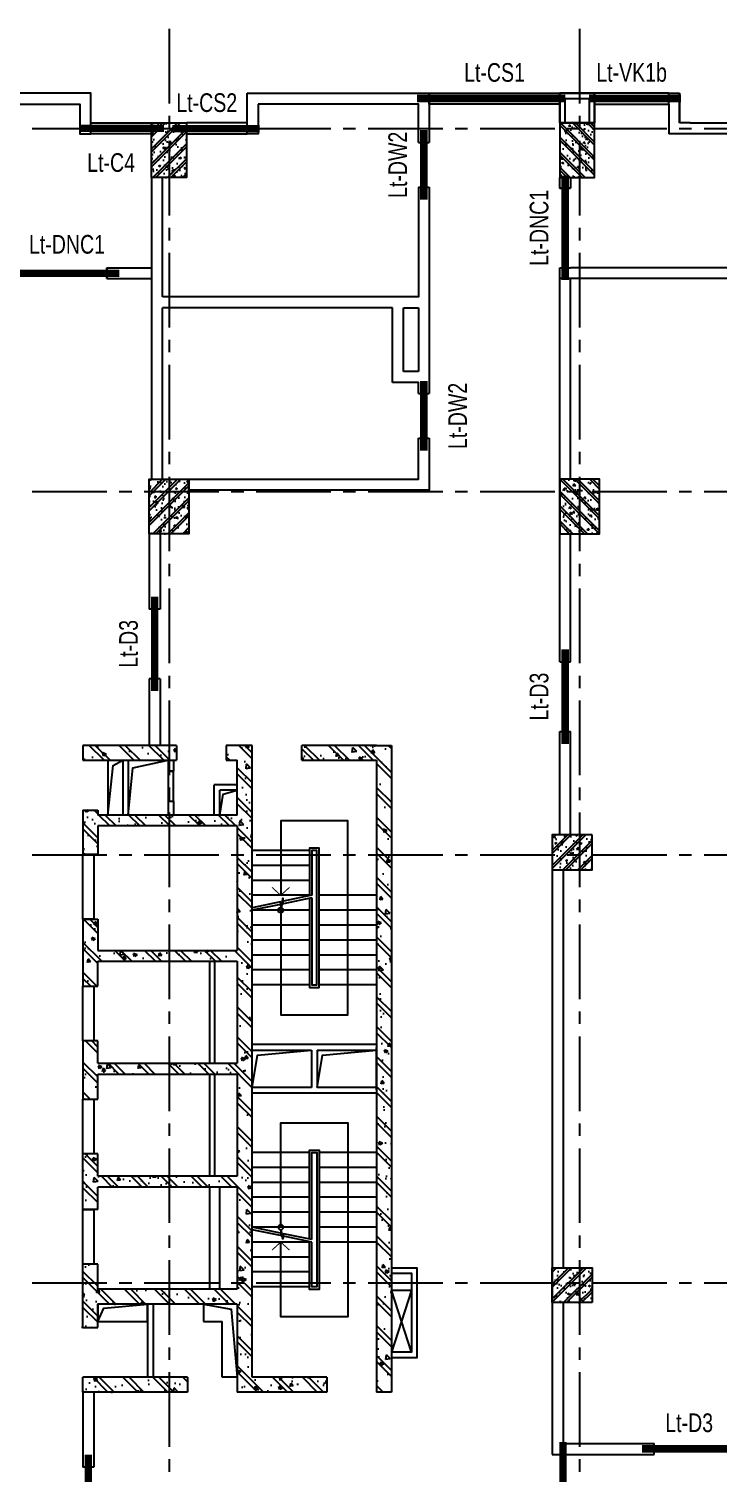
# Model space of a CAD drawing. Header units: millimetres. Extents: x 0 to 132458, y 0 to 365310.
# Drawn here: x 29309 to 43158, y 222053 to 251081 of the extents above; entities that cross this region are included whole.
import ezdxf
from ezdxf.enums import TextEntityAlignment as Align

# ---------------------------------------------------------------- set-up
doc = ezdxf.new("R2010")
doc.units = ezdxf.units.MM
doc.header["$LTSCALE"] = 400
doc.linetypes.add('CENTER2', pattern=[1.125, 0.75, -0.125, 0.125, -0.125])
doc.layers.get('0').update_dxf_attribs({"lineweight": 5})
for name, color, linetype in [('CDC.01.AXIS', 160, 'CENTER2'), ('CDC.03.BORDER', 3, 'Continuous'), ('CDC.06.TEXT', 2, 'Continuous'), ('CDC.08.TEXTBEAM', 2, 'Continuous'), ('CDC.09.COLUMN', 4, 'Continuous'), ('CDC.10.HATCH', 9, 'Continuous'), ('CDC.11.NOTE', 8, 'Continuous'), ('KCS_LANH_TO', 3, 'Continuous')]:
    doc.layers.add(name, color=color, linetype=linetype)
doc.styles.add('KCS_SMTEXT', font='arial.ttf', dxfattribs={"width": 0.7})
pattern_1 = [(50, (2506.9, -372898.05), (358.63009, -31.376067), [37.5, -412.5]), (355, (2506.9, -372898.05), (-69.37567, 376.09607), [30, -330]), (100.4514, (2536.8, -372900.67), (289.25469, 344.71977), [31.870095, -350.571056]), (46.1842, (2506.9, -372798.05), (533.62052, -82.75951), [56.25, -618.75]), (96.6356, (2551.4, -372804.95), (467.33135, 487.05894), [47.80514, -525.8565]), (351.1842, (2506.9, -372798.05), (467.33097, 487.0593), [45, -495]), (21, (2556.9, -372823.05), (298.453526, -201.309445), [37.5, -412.5]), (326, (2556.9, -372823.05), (121.657666, 362.57502), [30, -330]), (71.4514, (2581.78, -372839.83), (420.111314, 161.26525), [31.870095, -350.571056]), (37.5, (2506.91, -372898.05), (6.079928, 166.446927), [0, -326, 0, -335, 0, -331.25]), (7.5, (2506.91, -372898.05), (131.534769, 197.205856), [0, -191, 0, -318.5, 0, -126.25]), (327.5, (2395.41, -372898.05), (266.911218, -11.277436), [0, -125, 0, -390, 0, -517.5]), (317.5, (2345.4, -372898.05), (291.593085, 50.05249), [0, -162.5, 0, -259, 0, -367.5]), (45, (2506.91, -372898.05), (-150.26019, 150.26019), []), (45, (2506.91, -372836.8), (-150.26019, 150.26019), [])]

# ---------------------------------------------------------------- blocks, each defined once
blk = doc.blocks.new('thang t2')
at = {"layer": 'CDC.11.NOTE', "ltscale": 10}
for p, q in [((1150, -1815), (0, -1815)), ((1150, -2115), (0, -2115)), ((1150, -2415), (0, -2415)), ((1150, -2715), (0, -2715)), ((2500, -2715), (1350, -2715)), ((1150, -3015), (0, -3015)), ((2500, -3015), (1350, -3015)), ((1150, -3315), (0, -3315)), ((2500, -3315), (1350, -3315)), ((1150, -3615), (0, -3615)), ((2500, -3615), (1350, -3615)), ((1150, -3915), (0, -3915)), ((2500, -3915), (1350, -3915)), ((1150, -4215), (0, -4215)), ((2500, -4215), (1350, -4215)), ((1150, -4515), (0, -4515)), ((2500, -4515), (1350, -4515))]:
    blk.add_line(p, q, dxfattribs=at)
at = {"layer": 'CDC.11.NOTE', "ltscale": 300}
blk.add_lwpolyline([(575, -3015), (575, -5115), (1925, -5115), (1925, -1215), (575, -1215), (575, -2715)], dxfattribs=at)
at = {"layer": 'CDC.11.NOTE', "ltscale": 10}
for points in [[(1150, -2775.42), (1150, -4565), (1350, -4565), (1350, -1765), (1150, -1765), (1150, -2725.42)], [(1200, -2765), (1200, -4515), (1300, -4515), (1300, -1815), (1200, -1815), (1200, -2715)]]:
    blk.add_lwpolyline(points, dxfattribs=at)
at = {"layer": 'CDC.11.NOTE', "const_width": 20}
blk.add_lwpolyline([(750, -2555), (575, -2715), (400, -2555)], dxfattribs=at)
at = {"layer": 'CDC.11.NOTE'}
for points in [[(1200, -2715), (630, -2833.75), (617.5, -2773.75), (582.5, -2906.25), (570, -2846.25), (0, -2965)], [(1200, -2765), (630, -2883.75), (617.5, -2823.75), (582.5, -2956.25), (570, -2896.25), (0, -3015)]]:
    blk.add_lwpolyline(points, dxfattribs=at)
blk.add_circle((575, -3015), 50, dxfattribs=at)
blk = doc.blocks.new('thang tc new')
at = {"layer": 'CDC.10.HATCH', "ltscale": 10}
h = blk.add_hatch(dxfattribs=at)
h.set_pattern_fill('BETONG', color=256, scale=100, style=0, pattern_type=2)
h.set_pattern_definition([(130, (5940222.8, 677573.3), (-717.2602, -62.7521), [75, -825]), (185, (5940222.8, 677573.3), (138.7513, 752.1921), [60, -660]), (79.5486, (5940163, 677568.1), (-578.5094, 689.4395), [63.7402, -701.1421]), (133.8158, (5940222.8, 677773.3), (-1067.241, -165.519), [112.5, -1237.5]), (83.3644, (5940133.9, 677759.5), (-934.6627, 974.118), [95.6103, -1051.713]), (188.8158, (5940222.8, 677773.3), (-934.662, 974.1186), [90, -990]), (159, (5940122.8, 677723.3), (-596.907, -402.6189), [75, -825]), (214, (5940122.8, 677723.3), (-243.3153, 725.15), [60, -660]), (108.5486, (5940073.05, 677689.75), (-840.2226, 322.5305), [63.7402, -701.1421]), (142.5, (5940222.8, 677573.3), (-12.15986, 332.89385), [0, -652, 0, -670, 0, -662.5]), (172.5, (5940222.8, 677573.3), (-263.06954, 394.4117), [0, -382, 0, -637, 0, -252.5]), (212.5, (5940445.8, 677573.3), (-533.82244, -22.55487), [0, -250, 0, -780, 0, -1035]), (222.5, (5940545.8, 677573.3), (-583.1862, 100.105), [0, -325, 0, -518, 0, -735]), (135, (5940222.8, 677573.3), (300.5204, 300.5204), []), (135, (5940222.8, 677695.8), (300.5204, 300.5204), [])])
h.paths.add_polyline_path([(5634141, 688259), (5632261, 688259), (5632261, 687959), (5634141, 687959)])
h.paths.add_polyline_path([(5635661, 688259), (5635141, 688259), (5635141, 687959), (5635361, 687959), (5635361, 686859), (5632561, 686859), (5632561, 686959), (5632261, 686959), (5632261, 686064), (5632561, 686064), (5632561, 686639), (5635361, 686639), (5635361, 684139), (5632561, 684139), (5632561, 684764), (5632261, 684764), (5632261, 683419), (5632561, 683419), (5632561, 683919), (5635361, 683919), (5635361, 681869), (5632561, 681869), (5632561, 682319), (5632261, 682319), (5632261, 681149), (5632561, 681149), (5632561, 681649), (5635361, 681649), (5635361, 679599), (5632561, 679599), (5632561, 680049), (5632261, 680049), (5632261, 678929), (5632561, 678929), (5632561, 679379), (5635361, 679379), (5635361, 677329), (5632561, 677329), (5632561, 677829), (5632261, 677829), (5632261, 676559), (5632561, 676559), (5632561, 677029), (5635361, 677029), (5635361, 675566), (5635361, 675260), (5637161, 675260), (5637161, 675560), (5635661, 675560)])
h.paths.add_polyline_path([(5638461, 688259), (5638161, 688259), (5636661, 688259), (5636661, 687959), (5638161, 687959), (5638161, 675260), (5638461, 675260)])
h.paths.add_polyline_path([(5634360, 675559), (5632261, 675559), (5632261, 675260), (5634360, 675260)], flags=17)
blk.add_line((5632561, 683419), (5632561, 683919))
at = {"layer": 'CDC.03.BORDER'}
for p, q in [((5632761, 687959), (5632761, 686859)), ((5633061, 687959), (5633061, 686859)), ((5633171, 687959), (5633171, 686859)), ((5634811, 681869), (5634811, 683919)), ((5634911, 681869), (5634911, 683919)), ((5634811, 679599), (5634811, 681649)), ((5634911, 679599), (5634911, 681649)), ((5634811, 677329), (5634811, 679379)), ((5635011, 677329), (5635011, 679379))]:
    blk.add_line(p, q, dxfattribs=at)
at = {"layer": 'CDC.03.BORDER', "ltscale": 10}
for p, q in [((5633971, 687959), (5633971, 687739)), ((5634081, 687959), (5634081, 687739)), ((5633971, 687739), (5634081, 687739)), ((5635361, 687469), (5634901, 687469)), ((5634901, 686859), (5634901, 687469)), ((5633971, 687139), (5634081, 687139)), ((5633971, 687139), (5633971, 686859)), ((5634081, 687139), (5634081, 686859)), ((5635011, 686859), (5635011, 687359)), ((5635361, 687359), (5635011, 687359)), ((5635661, 682134), (5636856, 682134)), ((5636856, 682134), (5636856, 681384)), ((5636966, 682134), (5638161, 682134)), ((5636966, 682134), (5636966, 681384)), ((5635661, 681274), (5638161, 681274)), ((5633561, 677030), (5633561, 675559)), ((5633671, 677030), (5633671, 675559)), ((5634681, 677029), (5634681, 676680)), ((5634681, 676680), (5635061, 676680)), ((5635061, 675560), (5635061, 676680)), ((5635361, 675560), (5635061, 675560))]:
    blk.add_line(p, q, dxfattribs=at)
at = {"layer": 'CDC.03.BORDER', "ltscale": 70}
blk.add_line((5632261, 676559), (5632231, 676559), dxfattribs=at)
at = {"layer": 'CDC.03.BORDER', "ltscale": 10}
blk.add_lwpolyline([(5634081, 687739), (5633971, 687739), (5633971, 687139), (5634081, 687139)], close=True, dxfattribs=at)
for points in [[(5638161, 682244), (5635661, 682244)], [(5636856, 681384), (5635661, 681384)], [(5638161, 681384), (5636966, 681384)], [(5632561, 676880), (5632561, 676680), (5632861, 676680), (5632861, 676680), (5633561, 676680), (5633561, 677030), (5632561, 677030), (5632561, 676879), (5632562, 676879)]]:
    blk.add_lwpolyline(points, dxfattribs=at)
at = {"layer": 'CDC.09.COLUMN'}
for p, q in [((5632261, 688259), (5632261, 687959)), ((5632261, 686959), (5632261, 686064)), ((5632561, 686959), (5632561, 686859)), ((5635661, 676799), (5635661, 686959)), ((5635361, 686639), (5632561, 686639)), ((5632561, 686639), (5632561, 686064)), ((5635361, 686639), (5635361, 684139)), ((5632561, 686064), (5632261, 686064)), ((5632261, 684764), (5632261, 683419)), ((5632261, 684764), (5632561, 684764)), ((5632561, 684764), (5632561, 684139)), ((5632561, 684139), (5635361, 684139)), ((5632561, 683919), (5635361, 683919)), ((5632561, 683419), (5632561, 683919)), ((5635361, 683919), (5635361, 681869)), ((5632261, 683419), (5632561, 683419)), ((5632561, 682319), (5632261, 682319)), ((5632261, 682319), (5632261, 681149)), ((5632561, 681869), (5632561, 682319)), ((5632561, 681869), (5635361, 681869)), ((5632561, 681649), (5635361, 681649)), ((5632561, 681149), (5632561, 681649)), ((5635361, 681649), (5635361, 679599)), ((5632261, 681149), (5632561, 681149)), ((5632261, 678929), (5632261, 680049)), ((5632561, 680049), (5632261, 680049)), ((5632561, 679599), (5632561, 680049)), ((5635361, 679599), (5632561, 679599)), ((5632561, 678929), (5632561, 679379)), ((5635361, 679379), (5632561, 679379)), ((5635361, 679379), (5635361, 677329)), ((5632561, 678929), (5632261, 678929)), ((5632261, 676559), (5632261, 677829)), ((5632561, 677829), (5632261, 677829)), ((5632561, 677329), (5632561, 677829)), ((5635361, 677329), (5632561, 677329)), ((5632561, 676559), (5632561, 677029)), ((5635361, 677029), (5632561, 677029)), ((5635361, 677029), (5635361, 675566))]:
    blk.add_line(p, q, dxfattribs=at)
at = {"layer": 'CDC.09.COLUMN', "ltscale": 10}
for p, q in [((5634141, 688259), (5632261, 688259)), ((5634141, 688259), (5634141, 687959)), ((5635661, 688259), (5635141, 688259)), ((5635141, 688259), (5635141, 687959)), ((5635661, 675560), (5635661, 688259)), ((5636661, 687959), (5636661, 688259)), ((5636661, 688259), (5636661, 688259)), ((5638161, 688259), (5636661, 688259)), ((5638161, 688259), (5638461, 688259)), ((5638461, 688259), (5638461, 675260)), ((5632261, 687959), (5634141, 687959)), ((5635141, 687959), (5635361, 687959)), ((5635361, 686859), (5635361, 687959)), ((5636661, 687959), (5638161, 687959)), ((5638161, 687959), (5638161, 675260)), ((5632261, 686959), (5632561, 686959)), ((5635361, 686859), (5632561, 686859)), ((5638161, 681334), (5638161, 682185)), ((5632261, 676559), (5632561, 676559)), ((5634360, 675559), (5632261, 675559)), ((5632261, 675260), (5632261, 675559)), ((5634360, 675559), (5634360, 675260)), ((5635361, 675566), (5635361, 675260)), ((5635361, 675566), (5635361, 675566)), ((5637161, 675560), (5635661, 675560)), ((5637161, 675560), (5637161, 675260)), ((5634360, 675260), (5632261, 675260)), ((5637161, 675260), (5635361, 675260)), ((5638461, 675260), (5638161, 675260))]:
    blk.add_line(p, q, dxfattribs=at)
at = {"layer": 'CDC.11.NOTE', "ltscale": 10}
for points in [[(5632761, 686859), (5632866, 687855), (5633061, 687959)], [(5633171, 686859), (5633265, 687809), (5633971, 687959)], [(5635011, 686859), (5635076, 687277), (5635361, 687359)], [(5635661, 681382), (5635769, 682032), (5636856, 682134)], [(5636966, 681382), (5637074, 682032), (5638161, 682134)], [(5632561, 676680), (5632679, 676944), (5633561, 677029)], [(5634681, 677029), (5635243, 676930), (5635361, 675560)]]:
    blk.add_lwpolyline(points, dxfattribs=at)
at = {"layer": 'CDC.11.NOTE'}
blk.add_blockref('thang t2', (5635661, 687960), dxfattribs=at)
at = {"layer": 'CDC.11.NOTE', "xscale": -1, "rotation": 180}
blk.add_blockref('thang t2', (5635661, 675560), dxfattribs=at)
blk = doc.blocks.new('T2-7.95M')
at = {"layer": 'CDC.10.HATCH'}
h = blk.add_hatch(dxfattribs=at)
h.set_pattern_fill('CHAU-01', color=256, scale=50, style=0, pattern_type=2)
h.set_pattern_definition([(50, (10106.9, -372898.05), (358.63009, -31.376067), [37.5, -412.5]), (355, (10106.9, -372898.05), (-69.37567, 376.09607), [30, -330]), (100.4514, (10136.78, -372900.67), (289.25469, 344.71977), [31.870095, -350.571056]), (46.1842, (10106.9, -372798.05), (533.62052, -82.75951), [56.25, -618.75]), (96.6356, (10151.36, -372804.95), (467.33135, 487.05894), [47.80514, -525.8565]), (351.1842, (10106.9, -372798.05), (467.33097, 487.0593), [45, -495]), (21, (10156.9, -372823.05), (298.453526, -201.309445), [37.5, -412.5]), (326, (10156.9, -372823.05), (121.657666, 362.57502), [30, -330]), (71.4514, (10181.76, -372839.83), (420.111314, 161.26525), [31.870095, -350.571056]), (37.5, (10106.89, -372898.05), (6.079928, 166.446927), [0, -326, 0, -335, 0, -331.25]), (7.5, (10106.9, -372898.05), (131.534769, 197.205856), [0, -191, 0, -318.5, 0, -126.25]), (327.5, (9995.39, -372898.05), (266.911218, -11.277436), [0, -125, 0, -390, 0, -517.5]), (317.5, (9945.4, -372898.05), (291.593085, 50.05249), [0, -162.5, 0, -259, 0, -367.5]), (45, (10106.9, -372898.05), (-150.26019, 150.26019), []), (45, (10106.9, -372836.8), (-150.26019, 150.26019), [])])
h.paths.add_polyline_path([(1757130, -72738), (1756830, -72738), (1756830, -72848), (1757130, -72848)])
h.paths.add_polyline_path([(1757130, -72848), (1756830, -72848), (1756830, -73838), (1757130, -73838)])
h.paths.add_polyline_path([(1757530, -72848), (1757130, -72848), (1757130, -73838), (1757530, -73838)])
h.paths.add_polyline_path([(1757530, -72738), (1757130, -72738), (1757130, -72848), (1757530, -72848)])
h = blk.add_hatch(dxfattribs=at)
h.set_pattern_fill('CHAU-01', color=256, scale=50, style=0, pattern_type=2)
h.set_pattern_definition([(130, (3512452.6, -372898.05), (-358.63009, -31.376067), [37.5, -412.5]), (185, (3512452.6, -372898.05), (69.37567, 376.09607), [30, -330]), (79.5486, (3512422.7, -372900.67), (-289.25469, 344.71977), [31.870095, -350.571056]), (133.8158, (3512452.6, -372798.05), (-533.62052, -82.75951), [56.25, -618.75]), (83.3644, (3512408.1, -372804.95), (-467.33135, 487.05894), [47.80514, -525.8565]), (188.8158, (3512452.6, -372798.05), (-467.33097, 487.0593), [45, -495]), (159, (3512402.6, -372823.05), (-298.453526, -201.309445), [37.5, -412.5]), (214, (3512402.6, -372823.05), (-121.657666, 362.57502), [30, -330]), (108.5486, (3512377.7, -372839.83), (-420.111314, 161.26525), [31.870095, -350.571056]), (142.5, (3512452.59, -372898.05), (-6.079928, 166.446927), [0, -326, 0, -335, 0, -331.25]), (172.5, (3512452.59, -372898.05), (-131.534769, 197.205856), [0, -191, 0, -318.5, 0, -126.25]), (212.5, (3512564.09, -372898.05), (-266.911218, -11.277436), [0, -125, 0, -390, 0, -517.5]), (222.5, (3512614.09, -372898.05), (-291.593085, 50.05249), [0, -162.5, 0, -259, 0, -367.5]), (135, (3512452.59, -372898.05), (150.26019, 150.26019), []), (135, (3512452.59, -372836.8), (150.26019, 150.26019), [])])
h.paths.add_polyline_path([(1765430, -72738), (1765730, -72738), (1765730, -72848), (1765430, -72848)])
h.paths.add_polyline_path([(1765430, -72848), (1765730, -72848), (1765730, -73838), (1765430, -73838)])
h.paths.add_polyline_path([(1765030, -72848), (1765430, -72848), (1765430, -73838), (1765030, -73838)])
h.paths.add_polyline_path([(1765030, -72738), (1765430, -72738), (1765430, -72848), (1765030, -72848)])
h = blk.add_hatch(dxfattribs=at)
h.set_pattern_fill('CHAU-01', color=256, scale=50, style=0, pattern_type=2)
h.set_pattern_definition([(50, (10056.4, -372898.05), (358.63009, -31.376067), [37.5, -412.5]), (355, (10056.4, -372898.05), (-69.37567, 376.09607), [30, -330]), (100.4514, (10086.3, -372900.67), (289.25469, 344.71977), [31.870095, -350.571056]), (46.1842, (10056.4, -372798.05), (533.62052, -82.75951), [56.25, -618.75]), (96.6356, (10100.87, -372804.95), (467.33135, 487.05894), [47.80514, -525.8565]), (351.1842, (10056.4, -372798.05), (467.33097, 487.0593), [45, -495]), (21, (10106.4, -372823.05), (298.453526, -201.309445), [37.5, -412.5]), (326, (10106.4, -372823.05), (121.657666, 362.57502), [30, -330]), (71.4514, (10131.27, -372839.83), (420.111314, 161.26525), [31.870095, -350.571056]), (37.5, (10056.4, -372898.05), (6.079928, 166.446927), [0, -326, 0, -335, 0, -331.25]), (7.5, (10056.4, -372898.05), (131.534769, 197.205856), [0, -191, 0, -318.5, 0, -126.25]), (327.5, (9944.9, -372898.05), (266.911218, -11.277436), [0, -125, 0, -390, 0, -517.5]), (317.5, (9894.9, -372898.05), (291.593085, 50.05249), [0, -162.5, 0, -259, 0, -367.5]), (45, (10056.4, -372898.05), (-150.26019, 150.26019), []), (45, (10056.4, -372836.8), (-150.26019, 150.26019), [])])
h.paths.add_polyline_path([(1757079, -80148), (1756780, -80148), (1756780, -80998), (1757079, -80998)])
h.paths.add_polyline_path([(1757079, -79898), (1756780, -79898), (1756780, -80148), (1757079, -80148)])
h.paths.add_polyline_path([(1757580, -79898), (1757079, -79898), (1757079, -80148), (1757580, -80148)])
h.paths.add_polyline_path([(1757580, -80148), (1757079, -80148), (1757079, -80998), (1757580, -80998)])
h = blk.add_hatch(dxfattribs=at)
h.set_pattern_fill('CHAU-01', color=256, scale=50, style=0, pattern_type=2)
h.set_pattern_definition([(130, (3512553.1, -372898.05), (-358.63009, -31.376067), [37.5, -412.5]), (185, (3512553.1, -372898.05), (69.37567, 376.09607), [30, -330]), (79.5486, (3512523.2, -372900.67), (-289.25469, 344.71977), [31.870095, -350.571056]), (133.8158, (3512553.1, -372798.05), (-533.62052, -82.75951), [56.25, -618.75]), (83.3644, (3512508.63, -372804.95), (-467.33135, 487.05894), [47.80514, -525.8565]), (188.8158, (3512553.1, -372798.05), (-467.33097, 487.0593), [45, -495]), (159, (3512503.1, -372823.05), (-298.453526, -201.309445), [37.5, -412.5]), (214, (3512503.1, -372823.05), (-121.657666, 362.57502), [30, -330]), (108.5486, (3512478.23, -372839.83), (-420.111314, 161.26525), [31.870095, -350.571056]), (142.5, (3512553.1, -372898.05), (-6.079928, 166.446927), [0, -326, 0, -335, 0, -331.25]), (172.5, (3512553.1, -372898.05), (-131.534769, 197.205856), [0, -191, 0, -318.5, 0, -126.25]), (212.5, (3512664.6, -372898.05), (-266.911218, -11.277436), [0, -125, 0, -390, 0, -517.5]), (222.5, (3512714.6, -372898.05), (-291.593085, 50.05249), [0, -162.5, 0, -259, 0, -367.5]), (135, (3512553.1, -372898.05), (150.26019, 150.26019), []), (135, (3512553.1, -372836.8), (150.26019, 150.26019), [])])
h.paths.add_polyline_path([(1765530, -80148), (1765830, -80148), (1765830, -80998), (1765530, -80998)])
h.paths.add_polyline_path([(1765530, -79898), (1765830, -79898), (1765830, -80148), (1765530, -80148)])
h.paths.add_polyline_path([(1765030, -79898), (1765530, -79898), (1765530, -80148), (1765030, -80148)])
h.paths.add_polyline_path([(1765030, -80148), (1765530, -80148), (1765530, -80998), (1765030, -80998)])
h = blk.add_hatch(dxfattribs=at)
h.set_pattern_fill('CHAU-01', color=256, scale=50, style=0, pattern_type=2)
h.set_pattern_definition(pattern_1)
h.paths.add_polyline_path([(1765430, -87048), (1764880, -87048), (1764880, -87448), (1765430, -87448)])
h.paths.add_polyline_path([(1765430, -87448), (1764880, -87448), (1764880, -87748), (1765430, -87748)])
h.paths.add_polyline_path([(1765680, -87448), (1765430, -87448), (1765430, -87748), (1765680, -87748)])
h.paths.add_polyline_path([(1765680, -87048), (1765430, -87048), (1765430, -87448), (1765680, -87448)])
h = blk.add_hatch(dxfattribs=at)
h.set_pattern_fill('CHAU-01', color=256, scale=50, style=0, pattern_type=2)
h.set_pattern_definition(pattern_1)
h.paths.add_polyline_path([(1765430, -95748), (1764880, -95748), (1764880, -96048), (1765430, -96048)])
h.paths.add_polyline_path([(1765430, -96048), (1764880, -96048), (1764880, -96448), (1765430, -96448)])
h.paths.add_polyline_path([(1765680, -96048), (1765430, -96048), (1765430, -96448), (1765680, -96448)])
h.paths.add_polyline_path([(1765680, -95748), (1765430, -95748), (1765430, -96048), (1765680, -96048)])
at = {"layer": 'CDC.09.COLUMN', "ltscale": 2000}
for points in [[(1757530, -72738), (1757530, -73838), (1756830, -73838), (1756830, -72738)], [(1765030, -72738), (1765030, -73838), (1765730, -73838), (1765730, -72738)], [(1757580, -79898), (1757580, -80998), (1756780, -80998), (1756780, -79898)], [(1765030, -79898), (1765030, -80998), (1765830, -80998), (1765830, -79898)], [(1765680, -87048), (1764880, -87048), (1764880, -87748), (1765680, -87748)], [(1765680, -96448), (1764880, -96448), (1764880, -95748), (1765680, -95748)]]:
    blk.add_lwpolyline(points, close=True, dxfattribs=at)
blk = doc.blocks.new('lo t2')
at = {"layer": 'CDC.03.BORDER', "ltscale": 10}
blk.add_line((5450852, 547268), (5451252, 547268), dxfattribs=at)
for points in [[(5450852, 547719), (5451362, 547719), (5451362, 545909), (5450852, 545909)], [(5450852, 547609), (5451252, 547609), (5451252, 546019), (5450852, 546019)]]:
    blk.add_lwpolyline(points, dxfattribs=at)
at = {"layer": 'CDC.10.HATCH', "ltscale": 10}
for p, q in [((5451252, 546019), (5450852, 547269)), ((5451252, 547268), (5450852, 546019))]:
    blk.add_line(p, q, dxfattribs=at)
blk = doc.blocks.new('wc t2')
at = {"layer": 'CDC.03.BORDER', "ltscale": 10}
for p, q in [((5450792, 497330), (5451012, 497330)), ((5450792, 496430), (5451012, 496430)), ((5450272, 494007), (5445652, 494007)), ((5450272, 492507), (5450272, 494007)), ((5450492, 492727), (5450492, 494007)), ((5450492, 494007), (5450792, 494007)), ((5450792, 494007), (5450792, 492727)), ((5450792, 492727), (5450492, 492727)), ((5450792, 492283), (5451012, 492283)), ((5450792, 491383), (5451012, 491383))]:
    blk.add_line(p, q, dxfattribs=at)
for points in [[(5450792, 497330), (5450792, 498102), (5447572, 498102)], [(5451012, 498102), (5451012, 497330)], [(5450792, 496430), (5450792, 494227), (5445652, 494227)], [(5451012, 496430), (5451012, 492283)], [(5450792, 492283), (5450792, 492507), (5450272, 492507)], [(5451012, 491383), (5451012, 490342), (5446182, 490342), (5446182, 490562), (5450792, 490562), (5450792, 491383)]]:
    blk.add_lwpolyline(points, dxfattribs=at)

msp = doc.modelspace()

# ---------------------------------------------------------------- linework, layer by layer
at = {"layer": 'CDC.01.AXIS', "ltscale": 5}
for p, q in [((32125.1, 251080.9), (32125.1, 206780.9)), ((40375.1, 251080.9), (40375.1, 206780.9)), ((13625.1, 249080.9), (107625.4, 249080.9)), ((13625.1, 241780.9), (107625.4, 241780.9)), ((13625.1, 234480.9), (107625.4, 234480.9)), ((13625.1, 225880.9), (107625.4, 225880.9))]:
    msp.add_line(p, q, dxfattribs=at)
at = {"layer": 'CDC.03.BORDER', "ltscale": 10}
for p, q in [((33695.4, 249790.9), (37355.3, 249790.9)), ((37355.3, 249790.9), (37355.3, 249570.9)), ((42165, 249790.9), (42385, 249790.9)), ((42385, 249790.9), (42385.1, 249190.6)), ((42385.1, 249190.6), (42385, 249790.9)), ((42165, 249570.9), (42165, 248970.9)), ((30555.1, 249080.9), (31775.4, 249080.9)), ((42595.4, 249190.6), (42385.1, 249190.6)), ((42595.4, 249190.9), (43675.3, 249190.9)), ((43675.3, 248970.9), (42165, 248970.9)), ((39975.1, 247881.1), (40195.1, 247881.1)), ((30874.9, 246281.2), (31775.1, 246281.2)), ((30874.9, 246061.2), (30874.9, 246281.2)), ((39975.1, 246281.1), (40195.1, 246281.1)), ((39975.1, 238360.5), (39975.1, 246281.1)), ((48515.1, 246281.1), (40195.1, 246281.1)), ((30874.9, 246061.2), (31775.1, 246061.2)), ((48735.1, 246061.1), (39975.1, 246061.1)), ((40195.1, 242030.9), (40195.1, 246061.1)), ((31725.1, 240930.9), (31725.1, 239420.4)), ((31945.1, 240930.9), (31945.1, 239420.4)), ((40195.1, 238360.5), (40195.1, 240930.9)), ((31945.1, 239420.4), (31725.1, 239420.4)), ((39975.1, 238360.5), (40195.1, 238360.5)), ((31725.1, 238020.4), (31725.1, 236680.9)), ((31945.1, 238020.4), (31725.1, 238020.4)), ((31945.1, 238020.4), (31945.1, 236680.9)), ((39975.1, 234880.9), (39975.1, 236960.5)), ((39975.1, 236960.5), (40195.1, 236960.5)), ((40195.1, 234880.9), (40195.1, 236960.5)), ((39825.2, 234180.9), (39825.2, 222430.8)), ((40045.2, 234180.9), (40045.2, 226180.9)), ((40045.2, 225480.9), (40045.2, 222650.8)), ((30395.1, 223681), (30395.1, 222171.9)), ((30615.1, 223681), (30615.1, 222171.9)), ((40045.2, 222650.8), (41876.5, 222650.8)), ((41876.5, 222430.8), (41876.5, 222650.8)), ((39825.2, 222430.8), (41876.5, 222430.8)), ((30615.1, 222171.9), (30395.1, 222171.9))]:
    msp.add_line(p, q, dxfattribs=at)
for points in [[(27655.1, 249570.9), (30335.1, 249570.9), (30335.1, 248970.9), (30555.1, 248970.9), (30555.1, 249790.9), (26715.3, 249790.9), (26715.3, 249570.9), (27655.1, 249570.9)], [(33915.4, 249570.9), (33915.4, 248970.9), (33695.4, 248970.9), (33695.4, 249790.9)], [(31995.1, 245695.9), (31995.1, 248090.6), (31775.1, 248090.6), (31775.1, 242030.9), (31995.1, 242030.9), (31995.1, 245475.9)]]:
    msp.add_lwpolyline(points, dxfattribs=at)
for points in [[(40675.4, 249790.9), (39975.4, 249790.9), (39975.4, 249190.9), (40675.4, 249190.9)], [(40675.4, 249190.9), (39975.4, 249190.9), (39975.4, 249790.9), (40675.4, 249790.9)], [(40565.4, 249190.9), (40085.4, 249190.9), (40085.4, 249680.9), (40565.4, 249680.9)], [(31775.4, 248970.9), (30555.1, 248970.9), (30555.1, 249190.9), (31775.4, 249190.9)], [(40195.1, 247881.1), (39975.1, 247881.1), (39975.1, 248090.6), (40195.1, 248090.6)], [(30395.1, 234485.9), (30615.1, 234485.9), (30615.1, 233185.9), (30395.1, 233185.9)], [(30395.1, 231840.9), (30615.1, 231840.9), (30615.1, 230740.9), (30395.1, 230740.9)], [(30395.1, 229570.9), (30615.1, 229570.9), (30615.1, 228470.9), (30395.1, 228470.9)], [(30395.1, 227350.9), (30615.1, 227350.9), (30615.1, 226250.9), (30395.1, 226250.9)]]:
    msp.add_lwpolyline(points, close=True, dxfattribs=at)
at = {"layer": 'CDC.08.TEXTBEAM', "ltscale": 10}
msp.add_line((30874.9, 246281.2), (30874.9, 246061.2), dxfattribs=at)
at = {"layer": 'CDC.11.NOTE'}
for points in [[(39975.4, 249570.9), (37355.3, 249570.9), (37355.3, 249790.9), (39975.4, 249790.9)], [(37415.3, 249703.8), (37355.3, 249703.8), (37355.3, 249643.8), (37415.3, 249643.8)], [(39975.4, 249703.8), (39915.4, 249703.8), (39915.4, 249643.8), (39975.4, 249643.8)], [(39915.4, 249703.8), (39975.4, 249703.8), (39975.4, 249643.8), (39915.4, 249643.8)], [(40675.4, 249570.9), (42165, 249570.9), (42165, 249790.9), (40675.4, 249790.9)], [(40675.4, 249703.8), (40735.4, 249703.8), (40735.4, 249643.8), (40675.4, 249643.8)], [(42105, 249703.8), (42165, 249703.8), (42165, 249643.8), (42105, 249643.8)], [(32475.6, 249103.8), (32535.6, 249103.8), (32535.6, 249043.8), (32475.6, 249043.8)], [(32475.7, 248970.9), (33695.4, 248970.9), (33695.4, 249190.9), (32475.7, 249190.9)], [(33635.4, 249103.8), (33695.4, 249103.8), (33695.4, 249043.8), (33635.4, 249043.8)]]:
    msp.add_lwpolyline(points, close=True, dxfattribs=at)
for points in [[(37355.3, 249690.9), (37355.3, 249690.9)], [(37355.3, 249660.9), (37355.3, 249660.9)], [(39915.4, 249690.9), (37415.3, 249690.9)], [(39915.4, 249660.9), (37415.3, 249660.9)], [(39975.4, 249690.9), (39975.4, 249690.9)], [(39975.4, 249660.9), (39975.4, 249660.9)], [(40735.4, 249690.9), (42105, 249690.9)], [(40735.4, 249660.9), (42105, 249660.9)], [(32535.6, 249090.9), (33635.4, 249090.9)], [(32535.6, 249060.9), (33635.4, 249060.9)]]:
    msp.add_lwpolyline(points, dxfattribs=at)
at = {"layer": 'KCS_LANH_TO', "color": 2, "linetype": 'ByBlock', "ltscale": 10, "const_width": 150}
for points in [[(37105.3, 249680.9), (40085.1, 249680.6)], [(40565.4, 249680.9), (42415, 249680.9)], [(30335.1, 249080.9), (32025.1, 249080.9)], [(32225.6, 249073.8), (33945.4, 249073.8)], [(37245.2, 247648.6), (37245.2, 249048.6)], [(40085.1, 246031.1), (40085.1, 248131.1)], [(29025.3, 246167.5), (31125.3, 246167.5)], [(37244.9, 242601.7), (37245, 244001.7)], [(31835.1, 237770.4), (31835.1, 239670.4)], [(40085.1, 236710.5), (40085.1, 238610.5)], [(40041.8, 219180.8), (40041.8, 222680.8)], [(30505.1, 220521.9), (30505.1, 222421.9)], [(41626.5, 222540.8), (43526.5, 222540.8)]]:
    msp.add_lwpolyline(points, dxfattribs=at)

# ---------------------------------------------------------------- block references
for name, p in [('T2-7.95M', (-1725054.6, 321928.6)), ('thang tc new', (-5601866.2, -451578.6))]:
    msp.add_blockref(name, p)
at = {"layer": 'CDC.01.AXIS', "ltscale": 5}
msp.add_blockref('wc t2', (-5413657, -248531.2), dxfattribs=at)
at = {"layer": 'CDC.11.NOTE'}
msp.add_blockref('lo t2', (-5414257.3, -321537.7), dxfattribs=at)

# ---------------------------------------------------------------- texts
at = {"layer": 'CDC.06.TEXT', "ltscale": 10, "style": 'KCS_SMTEXT', "width": 0.75}
for s, rotation, p in [('Lt-CS1', 359.99321, (38665.2, 250018.2)), ('Lt-DW2', 90, (36907.7, 248348.6)), ('Lt-DNC1', 90, (39747.6, 247081.1)), ('Lt-DW2', 89.99913, (38111.1, 243301.6)), ('Lt-D3', 90, (31497.6, 238720.4)), ('Lt-D3', 89.99995, (39747.6, 237660.5)), ('Lt-D3', 360, (42576.5, 222878.3))]:
    msp.add_text(s, height=375, rotation=rotation, dxfattribs=at).set_placement(p, align=Align.CENTER)
for s, p in [('Lt-VK1b', (41420.2, 250018.4)), ('Lt-CS2', (32882.8, 249411.3)), ('Lt-C4', (30961.1, 248207.3)), ('Lt-DNC1', (30074.9, 246563.7))]:
    msp.add_text(s, height=375, dxfattribs=at).set_placement(p, align=Align.CENTER)

doc.saveas('drawing.dxf')
